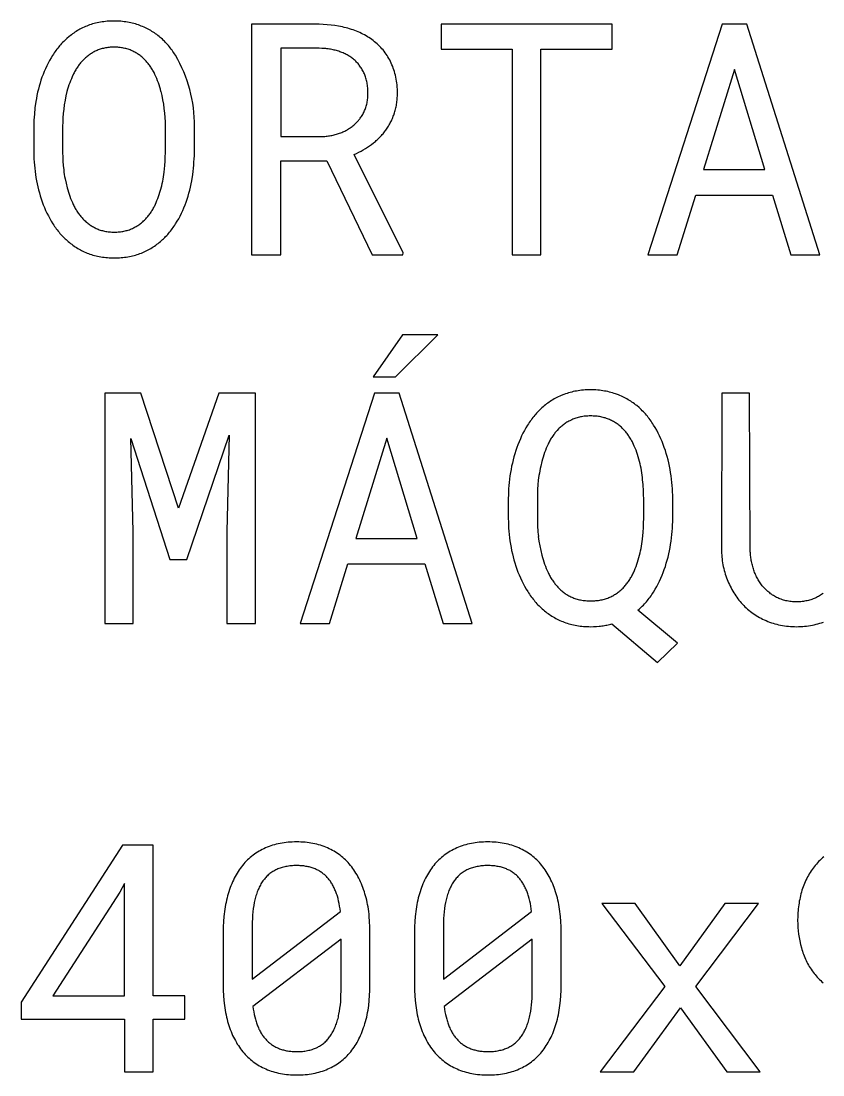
# Model space of a CAD drawing. Extents: x -150 to 1338, y -50 to 2906.
# Drawn here: x 478.9 to 618.1, y 265.1 to 448 of the extents above; entities that cross this region are included whole.
import ezdxf

# ---------------------------------------------------------------- set-up
doc = ezdxf.new("R2010")
doc.units = 0
doc.header["$MEASUREMENT"] = 0
doc.layers.get('0').update_dxf_attribs({"linetype": 'CONTINUOUS'})

msp = doc.modelspace()

# ---------------------------------------------------------------- linework, layer by layer
for p, q in [((530.67, 447.43), (518.94, 447.43)), ((518.94, 447.43), (518.94, 407.43)), ((581.49, 447.43), (551.82, 447.43)), ((551.82, 447.43), (551.82, 443.09)), ((581.49, 443.09), (581.49, 447.43)), ((600.63, 447.43), (587.72, 407.43)), ((604.89, 447.43), (600.63, 447.43)), ((617.58, 407.43), (604.89, 447.43)), ((530.67, 443.26), (523.99, 443.26)), ((523.99, 443.26), (523.99, 427.93)), ((551.82, 443.09), (564.18, 443.09)), ((564.18, 443.09), (564.18, 407.43)), ((569.13, 407.43), (569.13, 443.09)), ((569.13, 443.09), (581.49, 443.09)), ((602.75, 439.58), (597.39, 422.21)), ((608.02, 422.21), (602.75, 439.58)), ((481.12, 429.69), (481.12, 425.13)), ((486.12, 429.74), (486.12, 425.13)), ((503.97, 425.13), (503.97, 429.74)), ((509, 425.13), (509, 429.69)), ((523.99, 427.93), (530.81, 427.93)), ((545.23, 407.76), (536.74, 424.85)), ((523.99, 407.43), (523.99, 423.75)), ((523.99, 423.75), (531.99, 423.75)), ((531.99, 423.75), (539.85, 407.43)), ((597.39, 422.21), (608.02, 422.21)), ((592.8, 407.43), (596.02, 417.79)), ((596.02, 417.79), (609.37, 417.79)), ((609.37, 417.79), (612.53, 407.43)), ((518.94, 407.43), (523.99, 407.43)), ((539.85, 407.43), (545.2, 407.43)), ((545.2, 407.43), (545.23, 407.76)), ((564.18, 407.43), (569.13, 407.43)), ((587.72, 407.43), (592.8, 407.43)), ((612.53, 407.43), (617.58, 407.43)), ((545.11, 393.54), (540.05, 386.24)), ((543.9, 386.24), (551.26, 393.54)), ((551.26, 393.54), (545.11, 393.54)), ((540.05, 386.24), (543.9, 386.24)), ((499.73, 383.43), (493.44, 383.43)), ((493.44, 383.43), (493.44, 343.43)), ((506.24, 363.43), (499.73, 383.43)), ((513.27, 383.43), (506.24, 363.43)), ((519.59, 383.43), (513.27, 383.43)), ((519.59, 343.43), (519.59, 383.43)), ((540.27, 383.43), (527.36, 343.43)), ((544.53, 383.43), (540.27, 383.43)), ((557.23, 343.43), (544.53, 383.43)), ((600.54, 383.43), (600.48, 356.35)), ((605.37, 383.43), (600.54, 383.43)), ((605.48, 356.35), (605.37, 383.43)), ((498.38, 359.4), (497.97, 375.52)), ((497.97, 375.52), (504.76, 354.56)), ((507.67, 354.56), (515.06, 376.1)), ((515.06, 376.1), (514.65, 359.4)), ((542.39, 375.58), (537.03, 358.21)), ((547.66, 358.21), (542.39, 375.58)), ((563.48, 365.16), (563.48, 361.65)), ((568.54, 365.22), (568.54, 361.65)), ((587, 361.65), (587, 365.22)), ((592.05, 361.65), (592.05, 365.16)), ((498.38, 343.43), (498.38, 359.4)), ((514.65, 359.4), (514.65, 343.43)), ((537.03, 358.21), (547.66, 358.21)), ((504.76, 354.56), (507.67, 354.56)), ((532.45, 343.43), (535.66, 353.79)), ((535.66, 353.79), (549.01, 353.79)), ((549.01, 353.79), (552.17, 343.43)), ((592.88, 340), (585.98, 345.74)), ((493.44, 343.43), (498.38, 343.43)), ((514.65, 343.43), (519.59, 343.43)), ((527.36, 343.43), (532.45, 343.43)), ((552.17, 343.43), (557.23, 343.43)), ((581.48, 343.38), (589.39, 336.68)), ((589.39, 336.68), (592.88, 340)), ((496.53, 304.96), (478.91, 277.71)), ((501.85, 304.96), (496.53, 304.96)), ((501.85, 278.84), (501.85, 304.96)), ((496.85, 298.32), (496.04, 296.8)), ((496.85, 278.84), (496.85, 298.32)), ((496.04, 296.8), (484.45, 278.84)), ((585.53, 294.86), (579.75, 294.86)), ((579.75, 294.86), (590.64, 280.41)), ((593.26, 284.03), (585.53, 294.86)), ((601.07, 294.86), (593.26, 284.03)), ((596.04, 280.41), (606.93, 294.86)), ((606.93, 294.86), (601.07, 294.86)), ((519.03, 281.68), (534.34, 293.43)), ((552.23, 281.68), (567.54, 293.43)), ((519.03, 291), (519.03, 281.68)), ((552.23, 291), (552.23, 281.68)), ((514, 289.89), (514, 280.68)), ((539.48, 280.68), (539.48, 289.89)), ((547.2, 289.89), (547.2, 280.68)), ((572.67, 280.68), (572.67, 289.89)), ((534.45, 288.65), (519.16, 276.95)), ((534.45, 279.62), (534.45, 288.65)), ((567.65, 288.65), (552.36, 276.95)), ((567.65, 279.62), (567.65, 288.65)), ((590.64, 280.41), (579.46, 265.63)), ((607.22, 265.63), (596.04, 280.41)), ((484.45, 278.84), (496.85, 278.84)), ((507.33, 278.84), (501.85, 278.84)), ((507.33, 274.76), (507.33, 278.84)), ((478.91, 277.71), (478.91, 274.76)), ((585.29, 265.63), (593.37, 276.76)), ((593.37, 276.76), (601.44, 265.63)), ((478.91, 274.76), (496.85, 274.76)), ((496.85, 274.76), (496.85, 265.63)), ((501.85, 265.63), (501.85, 274.76)), ((501.85, 274.76), (507.33, 274.76)), ((496.85, 265.63), (501.85, 265.63)), ((579.46, 265.63), (585.29, 265.63)), ((601.44, 265.63), (607.22, 265.63))]:
    msp.add_line(p, q)
for points in [[(505.7, 442.05), (505.56, 442.27), (505.42, 442.49), (505.28, 442.7), (505.13, 442.91), (504.97, 443.12), (504.82, 443.32), (504.66, 443.52), (504.49, 443.72), (504.33, 443.91), (504.16, 444.1), (503.98, 444.28), (503.81, 444.47), (503.63, 444.64), (503.44, 444.82), (503.26, 444.99), (503.07, 445.15), (502.87, 445.32), (502.67, 445.47), (502.47, 445.63), (502.27, 445.78), (502.06, 445.92), (501.85, 446.06), (501.63, 446.2), (501.41, 446.33), (501.19, 446.45), (500.96, 446.58), (500.73, 446.69), (500.5, 446.81), (500.26, 446.92), (500.02, 447.02), (499.77, 447.12), (499.27, 447.31), (499.01, 447.39), (498.75, 447.48), (498.49, 447.55), (498.22, 447.62), (497.95, 447.68), (497.68, 447.74), (497.4, 447.79), (497.12, 447.84), (496.83, 447.88), (496.54, 447.91), (496.25, 447.94), (495.95, 447.96), (495.65, 447.97), (495.35, 447.98), (495.04, 447.98), (494.74, 447.98), (494.43, 447.97), (494.13, 447.96), (493.84, 447.94), (493.54, 447.91), (493.26, 447.88), (492.97, 447.84), (492.69, 447.79), (492.41, 447.74), (492.14, 447.68), (491.86, 447.62), (491.6, 447.55), (491.33, 447.48), (491.07, 447.39), (490.82, 447.31), (490.57, 447.21), (490.32, 447.12), (490.08, 447.02), (489.84, 446.91), (489.6, 446.81), (489.37, 446.69), (489.14, 446.57), (488.92, 446.45), (488.7, 446.32), (488.48, 446.19), (488.27, 446.05), (488.05, 445.91), (487.85, 445.76), (487.64, 445.61), (487.44, 445.45), (487.24, 445.29), (486.86, 444.96), (486.67, 444.79), (486.49, 444.62), (486.31, 444.44), (486.13, 444.26), (485.95, 444.07), (485.78, 443.88), (485.61, 443.69), (485.45, 443.5), (485.29, 443.3), (485.13, 443.09), (484.97, 442.89), (484.82, 442.68), (484.67, 442.46), (484.53, 442.24), (484.38, 442.02), (484.12, 441.58), (483.86, 441.13), (483.61, 440.66), (483.38, 440.2), (483.15, 439.72), (482.94, 439.23), (482.73, 438.73), (482.54, 438.23), (482.37, 437.72), (482.21, 437.2), (482.06, 436.68), (481.92, 436.16), (481.79, 435.63), (481.67, 435.09), (481.57, 434.55), (481.47, 434), (481.33, 432.92), (481.22, 431.84), (481.15, 430.76), (481.13, 430.22), (481.12, 429.69)], [(536.74, 424.85), (537.15, 425.03), (537.55, 425.23), (537.94, 425.43), (538.32, 425.64), (538.69, 425.86), (539.06, 426.09), (539.42, 426.33), (539.76, 426.58), (540.1, 426.84), (540.27, 426.97), (540.43, 427.11), (540.58, 427.25), (540.74, 427.39), (540.89, 427.53), (541.04, 427.67), (541.19, 427.82), (541.33, 427.97), (541.47, 428.12), (541.61, 428.28), (541.74, 428.43), (541.87, 428.59), (542, 428.75), (542.13, 428.92), (542.25, 429.08), (542.37, 429.25), (542.48, 429.42), (542.59, 429.6), (542.7, 429.77), (542.81, 429.95), (542.91, 430.13), (543.01, 430.31), (543.1, 430.5), (543.19, 430.68), (543.28, 430.87), (543.36, 431.07), (543.44, 431.26), (543.52, 431.46), (543.59, 431.66), (543.73, 432.06), (543.8, 432.27), (543.86, 432.48), (543.92, 432.69), (543.97, 432.9), (544.02, 433.12), (544.06, 433.34), (544.1, 433.56), (544.13, 433.78), (544.16, 434.01), (544.19, 434.24), (544.21, 434.47), (544.22, 434.71), (544.23, 434.95), (544.24, 435.19), (544.24, 435.43), (544.24, 435.8), (544.23, 436.17), (544.2, 436.53), (544.17, 436.89), (544.14, 437.24), (544.09, 437.58), (544.04, 437.92), (543.97, 438.25), (543.9, 438.58), (543.82, 438.89), (543.74, 439.21), (543.64, 439.51), (543.53, 439.81), (543.42, 440.11), (543.3, 440.39), (543.17, 440.68), (543.04, 440.95), (542.9, 441.23), (542.75, 441.49), (542.6, 441.75), (542.44, 442.01), (542.27, 442.26), (542.1, 442.5), (541.92, 442.74), (541.74, 442.97), (541.54, 443.19), (541.35, 443.41), (541.14, 443.62), (540.93, 443.83), (540.71, 444.03), (540.49, 444.22), (540.26, 444.41), (540.03, 444.59), (539.79, 444.77), (539.55, 444.94), (539.3, 445.11), (539.05, 445.27), (538.79, 445.42), (538.53, 445.57), (538.26, 445.71), (537.99, 445.85), (537.71, 445.98), (537.43, 446.1), (537.14, 446.22), (536.85, 446.33), (536.55, 446.44), (536.25, 446.54), (535.95, 446.64), (535.63, 446.73), (535.32, 446.81), (535.01, 446.89), (534.69, 446.97), (534.37, 447.03), (534.04, 447.1), (533.39, 447.21), (532.73, 447.3), (532.05, 447.36), (531.37, 447.41), (530.67, 447.43)], [(503.2, 435.79), (503.1, 436.17), (502.99, 436.54), (502.88, 436.92), (502.75, 437.28), (502.62, 437.64), (502.47, 438), (502.32, 438.35), (502.16, 438.7), (501.99, 439.04), (501.9, 439.21), (501.81, 439.38), (501.72, 439.54), (501.62, 439.7), (501.52, 439.86), (501.42, 440.01), (501.31, 440.16), (501.21, 440.31), (501.1, 440.46), (500.98, 440.6), (500.87, 440.74), (500.75, 440.88), (500.63, 441.01), (500.39, 441.27), (500.26, 441.4), (500.13, 441.53), (499.99, 441.65), (499.86, 441.77), (499.72, 441.88), (499.58, 441.99), (499.43, 442.1), (499.29, 442.2), (499.14, 442.3), (498.98, 442.4), (498.83, 442.49), (498.67, 442.58), (498.51, 442.66), (498.34, 442.74), (498.18, 442.82), (498.01, 442.9), (497.83, 442.97), (497.66, 443.03), (497.48, 443.1), (497.29, 443.15), (497.1, 443.2), (496.91, 443.25), (496.72, 443.29), (496.52, 443.33), (496.32, 443.36), (496.12, 443.39), (495.91, 443.41), (495.7, 443.43), (495.48, 443.44), (495.27, 443.45), (495.04, 443.45), (494.83, 443.45), (494.61, 443.44), (494.4, 443.43), (494.19, 443.41), (493.99, 443.39), (493.78, 443.36), (493.58, 443.33), (493.39, 443.29), (493.2, 443.25), (493.01, 443.2), (492.82, 443.15), (492.64, 443.1), (492.46, 443.03), (492.28, 442.97), (492.11, 442.9), (491.94, 442.82), (491.77, 442.74), (491.61, 442.65), (491.45, 442.57), (491.29, 442.48), (491.13, 442.38), (490.98, 442.28), (490.83, 442.18), (490.68, 442.08), (490.54, 441.97), (490.4, 441.86), (490.26, 441.74), (490.12, 441.62), (489.99, 441.5), (489.86, 441.38), (489.73, 441.25), (489.48, 440.98), (489.36, 440.85), (489.25, 440.71), (489.13, 440.57), (489.02, 440.43), (488.91, 440.28), (488.8, 440.13), (488.7, 439.98), (488.6, 439.83), (488.5, 439.67), (488.4, 439.51), (488.31, 439.35), (488.21, 439.18), (488.13, 439.02), (488.04, 438.84), (487.8, 438.32), (487.64, 437.97), (487.5, 437.62), (487.36, 437.26), (487.23, 436.89), (487.11, 436.52), (486.99, 436.14), (486.88, 435.76), (486.7, 435), (486.55, 434.23), (486.42, 433.46), (486.31, 432.68), (486.23, 431.92), (486.18, 431.18), (486.14, 430.45), (486.12, 429.74)], [(530.81, 427.93), (531.02, 427.93), (531.23, 427.94), (531.44, 427.96), (531.65, 427.97), (531.85, 427.99), (532.06, 428.01), (532.26, 428.04), (532.46, 428.07), (532.66, 428.11), (532.86, 428.15), (533.06, 428.19), (533.25, 428.23), (533.45, 428.28), (533.64, 428.33), (533.83, 428.39), (534.02, 428.45), (534.21, 428.52), (534.39, 428.59), (534.58, 428.66), (534.75, 428.74), (534.93, 428.82), (535.1, 428.9), (535.27, 428.99), (535.44, 429.08), (535.6, 429.18), (535.76, 429.27), (535.92, 429.38), (536.07, 429.48), (536.22, 429.59), (536.37, 429.7), (536.52, 429.82), (536.66, 429.93), (536.8, 430.06), (536.94, 430.18), (537.07, 430.31), (537.21, 430.44), (537.33, 430.58), (537.46, 430.71), (537.57, 430.85), (537.69, 431), (537.8, 431.15), (537.91, 431.3), (538.01, 431.45), (538.11, 431.61), (538.21, 431.77), (538.3, 431.93), (538.39, 432.1), (538.47, 432.27), (538.55, 432.45), (538.63, 432.63), (538.7, 432.81), (538.76, 433), (538.82, 433.19), (538.87, 433.38), (538.92, 433.57), (538.97, 433.77), (539.01, 433.98), (539.04, 434.18), (539.07, 434.39), (539.09, 434.6), (539.11, 434.82), (539.12, 435.04), (539.13, 435.26), (539.13, 435.48), (539.13, 435.72), (539.12, 435.96), (539.11, 436.19), (539.09, 436.41), (539.07, 436.64), (539.04, 436.86), (539.01, 437.07), (538.97, 437.28), (538.93, 437.49), (538.89, 437.69), (538.83, 437.89), (538.78, 438.09), (538.71, 438.28), (538.65, 438.47), (538.58, 438.65), (538.5, 438.84), (538.42, 439.02), (538.33, 439.19), (538.25, 439.36), (538.15, 439.53), (538.06, 439.7), (537.96, 439.86), (537.85, 440.01), (537.74, 440.17), (537.63, 440.32), (537.52, 440.46), (537.4, 440.6), (537.27, 440.74), (537.15, 440.87), (537.02, 441), (536.88, 441.13), (536.74, 441.25), (536.6, 441.37), (536.45, 441.49), (536.3, 441.61), (536.15, 441.72), (535.99, 441.82), (535.84, 441.92), (535.67, 442.02), (535.51, 442.12), (535.34, 442.21), (535.16, 442.3), (534.99, 442.38), (534.8, 442.46), (534.62, 442.53), (534.43, 442.6), (534.24, 442.67), (534.05, 442.74), (533.86, 442.8), (533.66, 442.85), (533.46, 442.91), (533.26, 442.95), (533.06, 443), (532.85, 443.04), (532.65, 443.08), (532.44, 443.11), (532.22, 443.14), (532.01, 443.17), (531.79, 443.2), (531.57, 443.22), (531.13, 443.24), (530.67, 443.26)], [(481.12, 425.13), (481.13, 424.59), (481.15, 424.05), (481.18, 423.52), (481.23, 422.98), (481.28, 422.44), (481.34, 421.9), (481.42, 421.36), (481.5, 420.81), (481.59, 420.27), (481.7, 419.74), (481.82, 419.2), (481.95, 418.68), (482.09, 418.15), (482.24, 417.63), (482.4, 417.12), (482.57, 416.61), (482.76, 416.11), (482.97, 415.61), (483.18, 415.12), (483.41, 414.64), (483.65, 414.17), (483.9, 413.7), (484.16, 413.24), (484.44, 412.79), (484.58, 412.57), (484.73, 412.36), (484.88, 412.15), (485.03, 411.94), (485.18, 411.74), (485.34, 411.53), (485.5, 411.34), (485.67, 411.14), (485.84, 410.95), (486.01, 410.77), (486.18, 410.58), (486.36, 410.4), (486.54, 410.22), (486.73, 410.05), (486.91, 409.88), (487.1, 409.71), (487.3, 409.55), (487.5, 409.39), (487.7, 409.24), (487.9, 409.09), (488.11, 408.94), (488.32, 408.8), (488.53, 408.67), (488.75, 408.53), (488.97, 408.4), (489.2, 408.28), (489.43, 408.16), (489.66, 408.05), (489.89, 407.93), (490.13, 407.83), (490.38, 407.72), (490.62, 407.63), (490.87, 407.54), (491.13, 407.45), (491.39, 407.37), (491.65, 407.3), (491.92, 407.24), (492.19, 407.17), (492.47, 407.12), (492.74, 407.07), (493.02, 407.03), (493.31, 406.99), (493.6, 406.96), (493.89, 406.93), (494.19, 406.91), (494.49, 406.9), (494.79, 406.89), (495.1, 406.88), (495.41, 406.89), (495.71, 406.9), (496.01, 406.91), (496.3, 406.93), (496.6, 406.96), (496.88, 406.99), (497.17, 407.03), (497.45, 407.07), (497.72, 407.12), (498, 407.17), (498.26, 407.24), (498.53, 407.3), (498.79, 407.37), (499.05, 407.45), (499.3, 407.54), (499.55, 407.63), (499.8, 407.72), (500.04, 407.83), (500.29, 407.93), (500.52, 408.05), (500.76, 408.16), (500.99, 408.28), (501.21, 408.4), (501.44, 408.53), (501.66, 408.67), (501.87, 408.8), (502.09, 408.94), (502.29, 409.09), (502.5, 409.24), (502.7, 409.39), (502.9, 409.55), (503.09, 409.71), (503.28, 409.88), (503.47, 410.05), (503.65, 410.22), (503.84, 410.4), (504.01, 410.58), (504.19, 410.77), (504.36, 410.95), (504.52, 411.14), (504.69, 411.34), (504.84, 411.53), (505, 411.74), (505.15, 411.94), (505.3, 412.15), (505.45, 412.36), (505.59, 412.57), (505.73, 412.79), (506.01, 413.24), (506.27, 413.69), (506.52, 414.15), (506.75, 414.62), (506.98, 415.1), (507.19, 415.58), (507.39, 416.08), (507.57, 416.58), (507.74, 417.09), (507.9, 417.61), (508.05, 418.13), (508.19, 418.65), (508.31, 419.18), (508.43, 419.71), (508.53, 420.25), (508.7, 421.33), (508.77, 421.88), (508.84, 422.43), (508.89, 422.97), (508.93, 423.51), (508.97, 424.05), (508.99, 424.59), (509, 425.13)], [(486.12, 425.13), (486.14, 424.42), (486.18, 423.68), (486.23, 422.93), (486.31, 422.16), (486.36, 421.77), (486.42, 421.38), (486.48, 420.99), (486.55, 420.6), (486.72, 419.83), (486.91, 419.05), (487.02, 418.68), (487.13, 418.31), (487.26, 417.94), (487.39, 417.57), (487.52, 417.21), (487.67, 416.85), (487.82, 416.49), (487.98, 416.14), (488.07, 415.97), (488.15, 415.8), (488.24, 415.63), (488.33, 415.46), (488.43, 415.3), (488.52, 415.14), (488.62, 414.98), (488.73, 414.82), (488.83, 414.67), (488.94, 414.52), (489.05, 414.37), (489.16, 414.23), (489.27, 414.08), (489.39, 413.94), (489.51, 413.81), (489.63, 413.67), (489.76, 413.54), (489.88, 413.42), (490.02, 413.29), (490.15, 413.17), (490.28, 413.06), (490.42, 412.95), (490.57, 412.84), (490.71, 412.73), (490.86, 412.63), (491.01, 412.53), (491.16, 412.43), (491.32, 412.34), (491.47, 412.25), (491.64, 412.16), (491.8, 412.08), (491.97, 411.99), (492.14, 411.92), (492.31, 411.85), (492.49, 411.78), (492.67, 411.72), (492.85, 411.66), (493.04, 411.61), (493.23, 411.56), (493.42, 411.52), (493.62, 411.48), (493.82, 411.45), (494.03, 411.42), (494.23, 411.4), (494.44, 411.38), (494.66, 411.37), (494.88, 411.37), (495.1, 411.36), (495.32, 411.37), (495.54, 411.37), (495.75, 411.38), (495.96, 411.4), (496.17, 411.42), (496.38, 411.45), (496.58, 411.48), (496.77, 411.52), (496.97, 411.56), (497.16, 411.61), (497.35, 411.66), (497.53, 411.72), (497.71, 411.78), (497.89, 411.85), (498.06, 411.92), (498.23, 411.99), (498.4, 412.08), (498.57, 412.16), (498.73, 412.25), (498.89, 412.34), (499.05, 412.43), (499.2, 412.53), (499.35, 412.63), (499.5, 412.73), (499.65, 412.84), (499.79, 412.95), (499.92, 413.06), (500.06, 413.17), (500.19, 413.29), (500.32, 413.42), (500.44, 413.54), (500.57, 413.67), (500.69, 413.81), (500.81, 413.94), (500.92, 414.08), (501.04, 414.22), (501.15, 414.37), (501.26, 414.52), (501.36, 414.67), (501.47, 414.82), (501.57, 414.97), (501.66, 415.13), (501.76, 415.29), (501.85, 415.45), (501.94, 415.61), (502.02, 415.78), (502.11, 415.94), (502.35, 416.47), (502.5, 416.82), (502.64, 417.18), (502.78, 417.54), (502.9, 417.91), (503.02, 418.28), (503.13, 418.65), (503.33, 419.41), (503.42, 419.8), (503.5, 420.19), (503.57, 420.57), (503.64, 420.96), (503.69, 421.35), (503.74, 421.74), (503.85, 422.91), (503.91, 423.66), (503.95, 424.4), (503.97, 425.13)], [(588.7, 377.88), (588.56, 378.11), (588.41, 378.34), (588.26, 378.56), (588.11, 378.77), (587.95, 378.99), (587.79, 379.2), (587.63, 379.4), (587.46, 379.6), (587.29, 379.8), (587.11, 379.99), (586.93, 380.18), (586.75, 380.37), (586.56, 380.55), (586.37, 380.73), (586.18, 380.9), (585.79, 381.24), (585.58, 381.4), (585.38, 381.56), (585.17, 381.71), (584.96, 381.86), (584.74, 382), (584.52, 382.14), (584.29, 382.27), (584.07, 382.4), (583.83, 382.53), (583.6, 382.65), (583.36, 382.77), (583.11, 382.88), (582.86, 382.99), (582.61, 383.09), (582.1, 383.28), (581.84, 383.37), (581.58, 383.46), (581.31, 383.54), (581.04, 383.61), (580.76, 383.67), (580.48, 383.73), (580.19, 383.78), (579.9, 383.83), (579.61, 383.87), (579.32, 383.91), (579.01, 383.93), (578.71, 383.96), (578.4, 383.97), (578.09, 383.98), (577.77, 383.98), (577.45, 383.98), (577.14, 383.97), (576.83, 383.96), (576.52, 383.93), (576.22, 383.91), (575.92, 383.87), (575.63, 383.83), (575.34, 383.78), (575.05, 383.73), (574.77, 383.67), (574.49, 383.61), (574.21, 383.54), (573.94, 383.46), (573.68, 383.37), (573.41, 383.28), (573.15, 383.19), (572.65, 382.99), (572.41, 382.88), (572.16, 382.76), (571.93, 382.65), (571.69, 382.52), (571.46, 382.4), (571.23, 382.27), (571.01, 382.13), (570.78, 381.99), (570.57, 381.84), (570.35, 381.69), (570.14, 381.54), (569.93, 381.38), (569.73, 381.21), (569.53, 381.04), (569.33, 380.87), (569.14, 380.7), (568.96, 380.52), (568.77, 380.34), (568.59, 380.15), (568.41, 379.96), (568.24, 379.77), (568.07, 379.57), (567.9, 379.37), (567.74, 379.17), (567.58, 378.96), (567.43, 378.75), (567.27, 378.53), (567.12, 378.31), (566.98, 378.09), (566.84, 377.86), (566.56, 377.4), (566.3, 376.93), (566.04, 376.46), (565.8, 375.98), (565.58, 375.48), (565.36, 374.98), (565.16, 374.47), (564.97, 373.96), (564.79, 373.43), (564.62, 372.9), (564.46, 372.37), (564.32, 371.83), (564.19, 371.28), (564.07, 370.73), (563.96, 370.18), (563.87, 369.62), (563.78, 369.05), (563.71, 368.49), (563.65, 367.93), (563.59, 367.38), (563.55, 366.82), (563.52, 366.27), (563.5, 365.72), (563.48, 365.16)], [(586.26, 371.57), (586.16, 371.96), (586.05, 372.35), (585.93, 372.74), (585.8, 373.12), (585.66, 373.49), (585.51, 373.86), (585.35, 374.23), (585.1, 374.77), (585.02, 374.94), (584.93, 375.11), (584.83, 375.28), (584.74, 375.45), (584.64, 375.61), (584.54, 375.77), (584.44, 375.93), (584.33, 376.08), (584.22, 376.23), (584.11, 376.38), (584, 376.53), (583.88, 376.67), (583.76, 376.81), (583.64, 376.95), (583.38, 377.22), (583.25, 377.36), (583.12, 377.48), (582.98, 377.61), (582.84, 377.73), (582.69, 377.85), (582.54, 377.96), (582.39, 378.07), (582.24, 378.18), (582.08, 378.28), (581.92, 378.38), (581.75, 378.47), (581.59, 378.57), (581.42, 378.65), (581.24, 378.74), (581.07, 378.82), (580.89, 378.9), (580.71, 378.97), (580.52, 379.03), (580.33, 379.1), (580.14, 379.15), (579.95, 379.2), (579.75, 379.25), (579.54, 379.29), (579.33, 379.33), (579.12, 379.36), (578.91, 379.39), (578.69, 379.41), (578.46, 379.43), (578.24, 379.44), (578, 379.45), (577.77, 379.45), (577.54, 379.45), (577.31, 379.44), (577.09, 379.43), (576.86, 379.41), (576.65, 379.39), (576.43, 379.36), (576.22, 379.32), (576.02, 379.29), (575.82, 379.24), (575.62, 379.19), (575.42, 379.14), (575.23, 379.08), (575.04, 379.02), (574.86, 378.95), (574.68, 378.87), (574.5, 378.79), (574.16, 378.63), (573.99, 378.54), (573.82, 378.45), (573.66, 378.35), (573.5, 378.25), (573.35, 378.15), (573.2, 378.04), (573.05, 377.93), (572.9, 377.82), (572.76, 377.7), (572.61, 377.58), (572.48, 377.46), (572.34, 377.33), (572.21, 377.2), (571.96, 376.93), (571.83, 376.79), (571.71, 376.65), (571.59, 376.5), (571.48, 376.36), (571.37, 376.21), (571.26, 376.05), (571.15, 375.9), (571.04, 375.74), (570.94, 375.58), (570.84, 375.42), (570.74, 375.25), (570.65, 375.08), (570.56, 374.91), (570.47, 374.74), (570.38, 374.56), (570.22, 374.2), (570.06, 373.84), (569.92, 373.47), (569.78, 373.09), (569.65, 372.71), (569.53, 372.32), (569.41, 371.93), (569.31, 371.54), (569.12, 370.75), (569.03, 370.35), (568.95, 369.95), (568.88, 369.55), (568.81, 369.14), (568.7, 368.32), (568.63, 367.52), (568.58, 366.74), (568.55, 365.97), (568.54, 365.22)], [(592.05, 365.16), (592.04, 365.72), (592.02, 366.27), (591.99, 366.82), (591.95, 367.38), (591.89, 367.93), (591.83, 368.49), (591.75, 369.05), (591.67, 369.62), (591.58, 370.18), (591.47, 370.74), (591.35, 371.3), (591.22, 371.85), (591.07, 372.39), (590.92, 372.93), (590.75, 373.46), (590.57, 373.98), (590.39, 374.5), (590.19, 375.01), (589.97, 375.51), (589.75, 376), (589.51, 376.49), (589.25, 376.96), (588.98, 377.43), (588.7, 377.88)], [(563.48, 361.65), (563.5, 361.1), (563.52, 360.55), (563.55, 359.99), (563.59, 359.44), (563.65, 358.88), (563.71, 358.32), (563.78, 357.76), (563.87, 357.2), (563.96, 356.64), (564.07, 356.09), (564.19, 355.55), (564.32, 355.01), (564.46, 354.47), (564.62, 353.94), (564.79, 353.41), (564.97, 352.88), (565.16, 352.37), (565.36, 351.86), (565.58, 351.35), (565.81, 350.86), (566.06, 350.37), (566.31, 349.89), (566.58, 349.42), (566.86, 348.96), (567.01, 348.73), (567.16, 348.51), (567.31, 348.29), (567.47, 348.08), (567.62, 347.87), (567.79, 347.66), (567.95, 347.46), (568.12, 347.26), (568.29, 347.06), (568.47, 346.87), (568.64, 346.68), (568.83, 346.5), (569.01, 346.32), (569.2, 346.14), (569.39, 345.97), (569.58, 345.8), (569.78, 345.63), (569.99, 345.47), (570.2, 345.31), (570.41, 345.16), (570.62, 345.01), (570.84, 344.86), (571.06, 344.72), (571.29, 344.59), (571.51, 344.46), (571.75, 344.33), (571.98, 344.21), (572.22, 344.09), (572.46, 343.97), (572.71, 343.86), (572.96, 343.76), (573.21, 343.65), (573.46, 343.56), (573.73, 343.47), (573.99, 343.39), (574.26, 343.32), (574.53, 343.25), (574.81, 343.19), (575.09, 343.13), (575.37, 343.08), (575.66, 343.03), (575.95, 342.99), (576.25, 342.96), (576.55, 342.93), (576.86, 342.91), (577.17, 342.9), (577.48, 342.89), (577.8, 342.88), (578.29, 342.89), (578.77, 342.92), (579.24, 342.95), (579.47, 342.98), (579.71, 343.01), (579.94, 343.04), (580.16, 343.08), (580.39, 343.12), (580.61, 343.16), (580.83, 343.21), (581.05, 343.26), (581.26, 343.32), (581.48, 343.38)], [(574.5, 347.99), (574.68, 347.92), (574.86, 347.85), (575.05, 347.78), (575.24, 347.72), (575.44, 347.66), (575.63, 347.61), (575.83, 347.56), (576.04, 347.52), (576.25, 347.48), (576.46, 347.45), (576.67, 347.42), (576.89, 347.4), (577.11, 347.38), (577.34, 347.37), (577.56, 347.37), (577.8, 347.36), (578.03, 347.37), (578.26, 347.37), (578.49, 347.38), (578.71, 347.4), (578.93, 347.42), (579.15, 347.45), (579.36, 347.48), (579.57, 347.52), (579.77, 347.56), (579.97, 347.61), (580.17, 347.66), (580.36, 347.72), (580.55, 347.78), (580.74, 347.85), (580.92, 347.92), (581.09, 347.99), (581.27, 348.08), (581.44, 348.17), (581.61, 348.26), (581.78, 348.35), (581.95, 348.45), (582.11, 348.55), (582.26, 348.65), (582.42, 348.76), (582.57, 348.87), (582.72, 348.98), (582.86, 349.1), (583, 349.22), (583.14, 349.34), (583.28, 349.46), (583.41, 349.59), (583.54, 349.73), (583.66, 349.86), (583.79, 350.01), (583.91, 350.15), (584.02, 350.3), (584.14, 350.44), (584.25, 350.6), (584.36, 350.75), (584.47, 350.91), (584.57, 351.07), (584.67, 351.23), (584.77, 351.39), (584.86, 351.56), (584.95, 351.73), (585.04, 351.9), (585.13, 352.08), (585.21, 352.25), (585.37, 352.61), (585.53, 352.98), (585.67, 353.35), (585.8, 353.72), (585.93, 354.1), (586.05, 354.49), (586.16, 354.88), (586.36, 355.67), (586.45, 356.07), (586.53, 356.47), (586.6, 356.87), (586.67, 357.28), (586.72, 357.68), (586.77, 358.08), (586.88, 359.3), (586.94, 360.1), (586.98, 360.88), (587, 361.65)], [(585.98, 345.74), (586.18, 345.91), (586.37, 346.09), (586.56, 346.26), (586.75, 346.44), (586.93, 346.63), (587.11, 346.82), (587.29, 347.01), (587.46, 347.2), (587.63, 347.4), (587.79, 347.61), (587.95, 347.81), (588.11, 348.02), (588.26, 348.24), (588.41, 348.46), (588.56, 348.68), (588.7, 348.9), (588.98, 349.37), (589.25, 349.84), (589.51, 350.32), (589.75, 350.8), (589.97, 351.3), (590.19, 351.8), (590.39, 352.31), (590.57, 352.83), (590.75, 353.35), (590.92, 353.88), (591.07, 354.42), (591.22, 354.96), (591.35, 355.5), (591.47, 356.05), (591.58, 356.61), (591.67, 357.17), (591.75, 357.73), (591.83, 358.29), (591.89, 358.86), (591.95, 359.42), (591.99, 359.98), (592.02, 360.53), (592.04, 361.09), (592.05, 361.65)], [(568.7, 358.52), (568.81, 357.71), (568.95, 356.9), (569.12, 356.1), (569.31, 355.3), (569.41, 354.91), (569.53, 354.52), (569.65, 354.13), (569.78, 353.75), (569.92, 353.37), (570.06, 353), (570.22, 352.64), (570.38, 352.28), (570.47, 352.1), (570.56, 351.93), (570.65, 351.76), (570.74, 351.59), (570.84, 351.42), (570.94, 351.26), (571.04, 351.09), (571.15, 350.93), (571.26, 350.78), (571.37, 350.62), (571.48, 350.47), (571.59, 350.32), (571.71, 350.18), (571.83, 350.03), (571.96, 349.89), (572.08, 349.75), (572.21, 349.62), (572.34, 349.48), (572.48, 349.36), (572.61, 349.23), (572.76, 349.11), (572.9, 348.99), (573.05, 348.88), (573.2, 348.76), (573.35, 348.66), (573.5, 348.55), (573.66, 348.45), (573.82, 348.35), (573.99, 348.26), (574.16, 348.17), (574.33, 348.08), (574.5, 347.99)], [(600.48, 356.35), (600.49, 356), (600.5, 355.65), (600.53, 355.31), (600.56, 354.97), (600.59, 354.63), (600.64, 354.29), (600.69, 353.96), (600.74, 353.63), (600.81, 353.3), (600.88, 352.97), (600.96, 352.65), (601.05, 352.33), (601.14, 352.01), (601.25, 351.69), (601.36, 351.38), (601.47, 351.07), (601.6, 350.77), (601.72, 350.47), (601.86, 350.18), (602, 349.89), (602.15, 349.6), (602.3, 349.32), (602.46, 349.05), (602.62, 348.78), (602.79, 348.51), (602.96, 348.25), (603.15, 348), (603.33, 347.74), (603.52, 347.5), (603.72, 347.26), (603.93, 347.02), (604.14, 346.79), (604.35, 346.56), (604.57, 346.34), (604.8, 346.13), (605.03, 345.93), (605.27, 345.73), (605.51, 345.53), (605.76, 345.35), (606.01, 345.16), (606.27, 344.99), (606.53, 344.82), (606.8, 344.66), (607.08, 344.5), (607.36, 344.35), (607.64, 344.2), (607.93, 344.06), (608.23, 343.93), (608.53, 343.8), (608.84, 343.68), (609.15, 343.57), (609.46, 343.47), (609.78, 343.38), (610.1, 343.29), (610.42, 343.21), (610.75, 343.15), (611.08, 343.08), (611.42, 343.03), (611.76, 342.99), (612.11, 342.95), (612.46, 342.92), (612.81, 342.9), (613.17, 342.89), (613.53, 342.88), (613.89, 342.89), (614.24, 342.9), (614.59, 342.92), (614.93, 342.95), (615.27, 342.99), (615.61, 343.03), (615.94, 343.08), (616.27, 343.15), (616.6, 343.21), (616.92, 343.29), (617.24, 343.38), (617.56, 343.47), (617.87, 343.57), (618.18, 343.68)], [(618.17, 348.71), (618.01, 348.59), (617.85, 348.47), (617.68, 348.36), (617.51, 348.25), (617.33, 348.14), (617.15, 348.04), (616.97, 347.94), (616.78, 347.85), (616.59, 347.77), (616.39, 347.69), (616.2, 347.62), (615.99, 347.55), (615.79, 347.49), (615.58, 347.43), (615.37, 347.38), (615.15, 347.34), (614.93, 347.3), (614.71, 347.27), (614.48, 347.24), (614.25, 347.22), (614.01, 347.21), (613.77, 347.2), (613.53, 347.2), (613.29, 347.2), (613.05, 347.21), (612.82, 347.22), (612.59, 347.25), (612.36, 347.27), (612.13, 347.31), (611.91, 347.35), (611.69, 347.39), (611.48, 347.44), (611.27, 347.5), (611.06, 347.56), (610.85, 347.63), (610.65, 347.71), (610.46, 347.79), (610.26, 347.87), (610.07, 347.97), (609.89, 348.07), (609.71, 348.17), (609.53, 348.27), (609.36, 348.38), (609.19, 348.5), (609.02, 348.61), (608.86, 348.73), (608.7, 348.86), (608.55, 348.99), (608.4, 349.12), (608.25, 349.26), (608.11, 349.4), (607.97, 349.54), (607.83, 349.69), (607.7, 349.84), (607.57, 350), (607.45, 350.16), (607.33, 350.32), (607.22, 350.49), (607.1, 350.66), (607, 350.83), (606.89, 351), (606.79, 351.18), (606.69, 351.36), (606.6, 351.54), (606.51, 351.73), (606.42, 351.92), (606.34, 352.11), (606.25, 352.31), (606.18, 352.51), (606.1, 352.71), (606.03, 352.91), (605.97, 353.12), (605.91, 353.33), (605.85, 353.54), (605.8, 353.74), (605.76, 353.96), (605.71, 354.17), (605.67, 354.38), (605.63, 354.59), (605.6, 354.81), (605.57, 355.03), (605.55, 355.24), (605.53, 355.46), (605.51, 355.68), (605.5, 355.9), (605.49, 356.12), (605.48, 356.35)], [(539.48, 289.89), (539.46, 290.81), (539.42, 291.71), (539.35, 292.58), (539.31, 293.01), (539.26, 293.43), (539.2, 293.84), (539.14, 294.24), (539.07, 294.64), (538.99, 295.03), (538.91, 295.42), (538.81, 295.8), (538.72, 296.17), (538.61, 296.53), (538.5, 296.89), (538.38, 297.25), (538.26, 297.6), (538.13, 297.93), (537.99, 298.27), (537.85, 298.59), (537.71, 298.91), (537.55, 299.22), (537.39, 299.52), (537.23, 299.82), (537.05, 300.11), (536.87, 300.39), (536.69, 300.67), (536.5, 300.94), (536.3, 301.2), (536.1, 301.45), (535.89, 301.7), (535.68, 301.93), (535.47, 302.17), (535.24, 302.39), (535.01, 302.6), (534.78, 302.81), (534.54, 303.01), (534.29, 303.21), (534.04, 303.39), (533.78, 303.57), (533.51, 303.74), (533.24, 303.9), (532.97, 304.06), (532.68, 304.2), (532.4, 304.34), (532.1, 304.48), (531.81, 304.6), (531.5, 304.72), (531.2, 304.83), (530.88, 304.94), (530.57, 305.03), (530.24, 305.12), (529.92, 305.2), (529.58, 305.27), (529.24, 305.33), (528.9, 305.38), (528.55, 305.43), (528.2, 305.46), (527.84, 305.49), (527.47, 305.51), (527.1, 305.52), (526.73, 305.53), (526.35, 305.52), (525.99, 305.51), (525.62, 305.49), (525.27, 305.46), (524.91, 305.43), (524.56, 305.38), (524.22, 305.33), (523.88, 305.27), (523.55, 305.2), (523.22, 305.12), (522.9, 305.03), (522.58, 304.94), (522.26, 304.83), (521.95, 304.72), (521.65, 304.6), (521.35, 304.48), (521.06, 304.34), (520.77, 304.2), (520.49, 304.06), (520.22, 303.9), (519.95, 303.74), (519.69, 303.57), (519.43, 303.39), (519.18, 303.21), (518.93, 303.01), (518.69, 302.81), (518.45, 302.6), (518.22, 302.39), (518, 302.17), (517.78, 301.93), (517.56, 301.7), (517.35, 301.45), (517.15, 301.2), (516.96, 300.94), (516.77, 300.67), (516.59, 300.39), (516.41, 300.11), (516.24, 299.82), (516.08, 299.52), (515.92, 299.22), (515.77, 298.91), (515.62, 298.59), (515.48, 298.27), (515.35, 297.93), (515.22, 297.6), (515.1, 297.25), (514.98, 296.89), (514.87, 296.53), (514.76, 296.17), (514.66, 295.8), (514.57, 295.42), (514.49, 295.03), (514.41, 294.64), (514.34, 294.24), (514.28, 293.84), (514.22, 293.43), (514.17, 293.01), (514.12, 292.58), (514.06, 291.71), (514.02, 290.81), (514, 289.89)], [(572.67, 289.89), (572.66, 290.81), (572.62, 291.71), (572.55, 292.58), (572.51, 293.01), (572.46, 293.43), (572.4, 293.84), (572.34, 294.24), (572.27, 294.64), (572.19, 295.03), (572.1, 295.42), (572.01, 295.8), (571.92, 296.17), (571.81, 296.53), (571.7, 296.89), (571.58, 297.25), (571.46, 297.6), (571.33, 297.93), (571.19, 298.27), (571.05, 298.59), (570.9, 298.91), (570.75, 299.22), (570.59, 299.52), (570.42, 299.82), (570.25, 300.11), (570.07, 300.39), (569.89, 300.67), (569.7, 300.94), (569.5, 301.2), (569.3, 301.45), (569.09, 301.7), (568.88, 301.93), (568.66, 302.17), (568.44, 302.39), (568.21, 302.6), (567.98, 302.81), (567.74, 303.01), (567.49, 303.21), (567.24, 303.39), (566.98, 303.57), (566.71, 303.74), (566.44, 303.9), (566.17, 304.06), (565.88, 304.2), (565.59, 304.34), (565.3, 304.48), (565, 304.6), (564.7, 304.72), (564.4, 304.83), (564.08, 304.94), (563.77, 305.03), (563.44, 305.12), (563.11, 305.2), (562.78, 305.27), (562.44, 305.33), (562.1, 305.38), (561.75, 305.43), (561.4, 305.46), (561.04, 305.49), (560.67, 305.51), (560.3, 305.52), (559.92, 305.53), (559.55, 305.52), (559.18, 305.51), (558.82, 305.49), (558.46, 305.46), (558.11, 305.43), (557.76, 305.38), (557.42, 305.33), (557.08, 305.27), (556.75, 305.2), (556.42, 305.12), (556.1, 305.03), (555.78, 304.94), (555.46, 304.83), (555.15, 304.72), (554.85, 304.6), (554.55, 304.48), (554.26, 304.34), (553.97, 304.2), (553.69, 304.06), (553.42, 303.9), (553.15, 303.74), (552.89, 303.57), (552.63, 303.39), (552.37, 303.21), (552.13, 303.01), (551.89, 302.81), (551.65, 302.6), (551.42, 302.39), (551.19, 302.17), (550.97, 301.93), (550.76, 301.7), (550.55, 301.45), (550.35, 301.2), (550.16, 300.94), (549.97, 300.67), (549.79, 300.39), (549.61, 300.11), (549.44, 299.82), (549.28, 299.52), (549.12, 299.22), (548.97, 298.91), (548.82, 298.59), (548.68, 298.27), (548.55, 297.93), (548.42, 297.6), (548.29, 297.25), (548.18, 296.89), (548.07, 296.53), (547.96, 296.17), (547.86, 295.8), (547.77, 295.42), (547.69, 295.03), (547.61, 294.64), (547.54, 294.24), (547.48, 293.84), (547.42, 293.43), (547.37, 293.01), (547.32, 292.58), (547.26, 291.71), (547.22, 290.81), (547.2, 289.89)], [(618.25, 302.93), (618.02, 302.74), (617.79, 302.54), (617.58, 302.33), (617.36, 302.12), (617.16, 301.9), (616.96, 301.68), (616.76, 301.45), (616.57, 301.22), (616.39, 300.98), (616.22, 300.74), (616.05, 300.49), (615.89, 300.24), (615.73, 299.98), (615.58, 299.72), (615.43, 299.45), (615.29, 299.18), (615.15, 298.9), (615.02, 298.62), (614.9, 298.33), (614.78, 298.04), (614.67, 297.74), (614.56, 297.44), (614.46, 297.13), (614.37, 296.82), (614.29, 296.51), (614.21, 296.19), (614.13, 295.88), (614.07, 295.56), (614, 295.24), (613.95, 294.91), (613.9, 294.59), (613.85, 294.26), (613.81, 293.93), (613.78, 293.59), (613.75, 293.26), (613.73, 292.92), (613.72, 292.58), (613.71, 291.89), (613.72, 291.29), (613.75, 290.7), (613.8, 290.11), (613.87, 289.52), (613.96, 288.93), (614.07, 288.34), (614.2, 287.75), (614.36, 287.16), (614.44, 286.87), (614.53, 286.58), (614.62, 286.3), (614.73, 286.02), (614.83, 285.74), (614.94, 285.47), (615.06, 285.2), (615.19, 284.93), (615.32, 284.67), (615.45, 284.41), (615.59, 284.16), (615.74, 283.91), (615.89, 283.66), (616.05, 283.42), (616.21, 283.18), (616.38, 282.95), (616.56, 282.72), (616.74, 282.49), (616.92, 282.27), (617.12, 282.06), (617.31, 281.85), (617.52, 281.65), (617.73, 281.45), (617.94, 281.26), (618.16, 281.07)], [(534.34, 293.43), (534.28, 293.91), (534.21, 294.38), (534.13, 294.83), (534.04, 295.27), (533.93, 295.69), (533.82, 296.1), (533.76, 296.3), (533.69, 296.49), (533.62, 296.68), (533.55, 296.87), (533.48, 297.06), (533.4, 297.24), (533.33, 297.41), (533.24, 297.58), (533.16, 297.75), (533.07, 297.92), (532.98, 298.08), (532.89, 298.24), (532.79, 298.39), (532.7, 298.54), (532.6, 298.69), (532.49, 298.83), (532.38, 298.97), (532.27, 299.11), (532.16, 299.24), (532.05, 299.37), (531.93, 299.5), (531.81, 299.62), (531.69, 299.74), (531.56, 299.85), (531.43, 299.96), (531.3, 300.07), (531.17, 300.17), (531.03, 300.27), (530.88, 300.36), (530.74, 300.45), (530.59, 300.54), (530.44, 300.62), (530.28, 300.7), (530.12, 300.77), (529.96, 300.84), (529.8, 300.91), (529.63, 300.97), (529.46, 301.03), (529.29, 301.08), (529.11, 301.13), (528.93, 301.18), (528.74, 301.22), (528.56, 301.26), (528.37, 301.29), (528.17, 301.32), (527.97, 301.35), (527.77, 301.37), (527.57, 301.39), (527.36, 301.4), (527.16, 301.41), (526.94, 301.42), (526.73, 301.42), (526.48, 301.42), (526.24, 301.41), (526, 301.4), (525.77, 301.38), (525.54, 301.36), (525.32, 301.33), (525.1, 301.29), (524.88, 301.26), (524.67, 301.21), (524.46, 301.16), (524.26, 301.11), (524.06, 301.05), (523.86, 300.98), (523.67, 300.91), (523.48, 300.84), (523.3, 300.75), (523.12, 300.67), (522.94, 300.58), (522.77, 300.48), (522.6, 300.38), (522.43, 300.27), (522.27, 300.16), (522.12, 300.04), (521.97, 299.92), (521.82, 299.79), (521.67, 299.66), (521.53, 299.52), (521.4, 299.38), (521.26, 299.23), (521.14, 299.07), (521.01, 298.91), (520.89, 298.75), (520.78, 298.58), (520.67, 298.41), (520.56, 298.23), (520.45, 298.05), (520.35, 297.86), (520.26, 297.67), (520.16, 297.47), (520.08, 297.27), (519.99, 297.07), (519.91, 296.85), (519.83, 296.64), (519.76, 296.42), (519.68, 296.19), (519.62, 295.96), (519.55, 295.73), (519.49, 295.49), (519.44, 295.24), (519.38, 294.99), (519.29, 294.48), (519.21, 293.95), (519.14, 293.39), (519.09, 292.82), (519.06, 292.23), (519.03, 291.62), (519.03, 291)], [(567.54, 293.43), (567.48, 293.91), (567.41, 294.38), (567.33, 294.83), (567.24, 295.27), (567.13, 295.69), (567.02, 296.1), (566.96, 296.3), (566.89, 296.49), (566.82, 296.68), (566.75, 296.87), (566.68, 297.06), (566.6, 297.24), (566.52, 297.41), (566.44, 297.58), (566.36, 297.75), (566.27, 297.92), (566.18, 298.08), (566.09, 298.24), (565.99, 298.39), (565.9, 298.54), (565.79, 298.69), (565.69, 298.83), (565.58, 298.97), (565.47, 299.11), (565.36, 299.24), (565.25, 299.37), (565.13, 299.5), (565.01, 299.62), (564.89, 299.74), (564.76, 299.85), (564.63, 299.96), (564.5, 300.07), (564.36, 300.17), (564.23, 300.27), (564.08, 300.36), (563.94, 300.45), (563.79, 300.54), (563.64, 300.62), (563.48, 300.7), (563.32, 300.77), (563.16, 300.84), (563, 300.91), (562.83, 300.97), (562.66, 301.03), (562.48, 301.08), (562.31, 301.13), (562.13, 301.18), (561.94, 301.22), (561.75, 301.26), (561.56, 301.29), (561.37, 301.32), (561.17, 301.35), (560.97, 301.37), (560.77, 301.39), (560.56, 301.4), (560.35, 301.41), (560.14, 301.42), (559.92, 301.42), (559.68, 301.42), (559.44, 301.41), (559.2, 301.4), (558.97, 301.38), (558.74, 301.36), (558.52, 301.33), (558.3, 301.29), (558.08, 301.26), (557.87, 301.21), (557.66, 301.16), (557.46, 301.11), (557.26, 301.05), (557.06, 300.98), (556.87, 300.91), (556.68, 300.84), (556.49, 300.75), (556.31, 300.67), (556.14, 300.58), (555.97, 300.48), (555.8, 300.38), (555.63, 300.27), (555.47, 300.16), (555.32, 300.04), (555.16, 299.92), (555.02, 299.79), (554.87, 299.66), (554.73, 299.52), (554.59, 299.38), (554.46, 299.23), (554.33, 299.07), (554.21, 298.91), (554.09, 298.75), (553.98, 298.58), (553.86, 298.41), (553.76, 298.23), (553.65, 298.05), (553.55, 297.86), (553.46, 297.67), (553.36, 297.47), (553.27, 297.27), (553.19, 297.07), (553.11, 296.85), (553.03, 296.64), (552.95, 296.42), (552.88, 296.19), (552.82, 295.96), (552.75, 295.73), (552.69, 295.49), (552.64, 295.24), (552.58, 294.99), (552.49, 294.48), (552.41, 293.95), (552.34, 293.39), (552.29, 292.82), (552.26, 292.23), (552.23, 291.62), (552.23, 291)], [(514, 280.68), (514.02, 279.75), (514.06, 278.85), (514.12, 277.98), (514.22, 277.13), (514.28, 276.72), (514.34, 276.31), (514.41, 275.91), (514.49, 275.52), (514.57, 275.13), (514.66, 274.75), (514.76, 274.37), (514.87, 274), (514.98, 273.65), (515.1, 273.3), (515.23, 272.95), (515.36, 272.62), (515.5, 272.29), (515.64, 271.96), (515.79, 271.65), (515.95, 271.34), (516.11, 271.04), (516.28, 270.74), (516.45, 270.45), (516.63, 270.17), (516.82, 269.9), (517.01, 269.63), (517.2, 269.37), (517.41, 269.12), (517.62, 268.87), (517.83, 268.64), (518.05, 268.41), (518.27, 268.19), (518.51, 267.98), (518.74, 267.77), (518.98, 267.57), (519.23, 267.38), (519.48, 267.2), (519.74, 267.02), (520, 266.85), (520.27, 266.69), (520.55, 266.54), (520.83, 266.39), (521.11, 266.25), (521.4, 266.12), (521.7, 265.99), (522.01, 265.88), (522.32, 265.77), (522.63, 265.67), (522.95, 265.58), (523.27, 265.49), (523.6, 265.42), (523.94, 265.35), (524.28, 265.29), (524.62, 265.23), (524.97, 265.19), (525.32, 265.15), (525.68, 265.13), (526.04, 265.11), (526.41, 265.09), (526.78, 265.09), (527.16, 265.09), (527.53, 265.11), (527.89, 265.13), (528.25, 265.15), (528.61, 265.19), (528.95, 265.23), (529.3, 265.29), (529.64, 265.35), (529.97, 265.42), (530.3, 265.49), (530.62, 265.58), (530.94, 265.67), (531.25, 265.77), (531.56, 265.88), (531.86, 265.99), (532.16, 266.12), (532.45, 266.25), (532.73, 266.39), (533.01, 266.54), (533.29, 266.69), (533.55, 266.85), (533.82, 267.02), (534.07, 267.2), (534.32, 267.38), (534.57, 267.57), (534.81, 267.77), (535.04, 267.98), (535.27, 268.19), (535.49, 268.41), (535.71, 268.64), (535.92, 268.87), (536.13, 269.12), (536.33, 269.37), (536.52, 269.63), (536.71, 269.9), (536.89, 270.17), (537.07, 270.45), (537.24, 270.74), (537.4, 271.04), (537.56, 271.34), (537.71, 271.65), (537.86, 271.96), (538, 272.29), (538.13, 272.62), (538.26, 272.95), (538.38, 273.3), (538.5, 273.65), (538.61, 274), (538.72, 274.37), (538.81, 274.75), (538.91, 275.13), (538.99, 275.52), (539.07, 275.91), (539.14, 276.31), (539.2, 276.72), (539.26, 277.13), (539.35, 277.98), (539.42, 278.85), (539.46, 279.75), (539.48, 280.68)], [(547.2, 280.68), (547.22, 279.75), (547.26, 278.85), (547.32, 277.98), (547.42, 277.13), (547.48, 276.72), (547.54, 276.31), (547.61, 275.91), (547.69, 275.52), (547.77, 275.13), (547.86, 274.75), (547.96, 274.37), (548.07, 274), (548.18, 273.65), (548.3, 273.3), (548.43, 272.95), (548.56, 272.62), (548.7, 272.29), (548.84, 271.96), (548.99, 271.65), (549.15, 271.34), (549.31, 271.04), (549.48, 270.74), (549.65, 270.45), (549.83, 270.17), (550.01, 269.9), (550.21, 269.63), (550.4, 269.37), (550.61, 269.12), (550.81, 268.87), (551.03, 268.64), (551.25, 268.41), (551.47, 268.19), (551.7, 267.98), (551.94, 267.77), (552.18, 267.57), (552.43, 267.38), (552.68, 267.2), (552.94, 267.02), (553.2, 266.85), (553.47, 266.69), (553.75, 266.54), (554.03, 266.39), (554.31, 266.25), (554.6, 266.12), (554.9, 265.99), (555.21, 265.88), (555.52, 265.77), (555.83, 265.67), (556.15, 265.58), (556.47, 265.49), (556.8, 265.42), (557.14, 265.35), (557.47, 265.29), (557.82, 265.23), (558.17, 265.19), (558.52, 265.15), (558.88, 265.13), (559.24, 265.11), (559.61, 265.09), (559.98, 265.09), (560.35, 265.09), (560.72, 265.11), (561.09, 265.13), (561.45, 265.15), (561.8, 265.19), (562.15, 265.23), (562.5, 265.29), (562.84, 265.35), (563.17, 265.42), (563.5, 265.49), (563.82, 265.58), (564.14, 265.67), (564.45, 265.77), (564.76, 265.88), (565.06, 265.99), (565.35, 266.12), (565.65, 266.25), (565.93, 266.39), (566.21, 266.54), (566.48, 266.69), (566.75, 266.85), (567.01, 267.02), (567.27, 267.2), (567.52, 267.38), (567.77, 267.57), (568.01, 267.77), (568.24, 267.98), (568.47, 268.19), (568.69, 268.41), (568.91, 268.64), (569.12, 268.87), (569.33, 269.12), (569.53, 269.37), (569.72, 269.63), (569.91, 269.9), (570.09, 270.17), (570.26, 270.45), (570.43, 270.74), (570.6, 271.04), (570.76, 271.34), (570.91, 271.65), (571.06, 271.96), (571.2, 272.29), (571.33, 272.62), (571.46, 272.95), (571.58, 273.3), (571.7, 273.65), (571.81, 274), (571.92, 274.37), (572.01, 274.75), (572.1, 275.13), (572.19, 275.52), (572.27, 275.91), (572.34, 276.31), (572.4, 276.72), (572.46, 277.13), (572.55, 277.98), (572.62, 278.85), (572.66, 279.75), (572.67, 280.68)], [(519.16, 276.95), (519.23, 276.48), (519.3, 276.03), (519.38, 275.58), (519.48, 275.16), (519.59, 274.75), (519.65, 274.54), (519.71, 274.35), (519.77, 274.15), (519.84, 273.96), (519.91, 273.78), (519.98, 273.59), (520.05, 273.41), (520.13, 273.24), (520.21, 273.06), (520.3, 272.9), (520.38, 272.73), (520.47, 272.57), (520.56, 272.41), (520.66, 272.25), (520.75, 272.1), (520.85, 271.95), (520.96, 271.81), (521.06, 271.67), (521.17, 271.53), (521.28, 271.4), (521.4, 271.27), (521.51, 271.14), (521.63, 271.02), (521.75, 270.9), (521.88, 270.78), (522.01, 270.67), (522.14, 270.57), (522.27, 270.46), (522.41, 270.36), (522.55, 270.27), (522.69, 270.18), (522.84, 270.09), (522.99, 270), (523.14, 269.92), (523.29, 269.85), (523.45, 269.77), (523.61, 269.71), (523.77, 269.64), (523.94, 269.58), (524.11, 269.53), (524.28, 269.47), (524.46, 269.42), (524.63, 269.38), (524.81, 269.34), (525, 269.3), (525.18, 269.27), (525.37, 269.24), (525.57, 269.21), (525.76, 269.19), (525.96, 269.17), (526.16, 269.16), (526.36, 269.15), (526.57, 269.14), (526.78, 269.14), (527.03, 269.15), (527.27, 269.15), (527.51, 269.17), (527.74, 269.18), (527.97, 269.21), (528.19, 269.24), (528.42, 269.27), (528.63, 269.31), (528.84, 269.36), (529.05, 269.41), (529.26, 269.46), (529.46, 269.52), (529.65, 269.59), (529.85, 269.66), (530.03, 269.74), (530.22, 269.82), (530.4, 269.9), (530.57, 270), (530.74, 270.09), (530.91, 270.2), (531.07, 270.31), (531.23, 270.42), (531.39, 270.54), (531.54, 270.66), (531.68, 270.79), (531.82, 270.93), (531.96, 271.07), (532.1, 271.21), (532.22, 271.36), (532.35, 271.52), (532.47, 271.68), (532.59, 271.84), (532.7, 272.01), (532.81, 272.19), (532.92, 272.37), (533.02, 272.56), (533.12, 272.75), (533.22, 272.94), (533.31, 273.14), (533.4, 273.34), (533.49, 273.55), (533.57, 273.76), (533.65, 273.98), (533.72, 274.2), (533.79, 274.43), (533.86, 274.66), (533.93, 274.9), (533.99, 275.14), (534.04, 275.38), (534.09, 275.63), (534.19, 276.15), (534.27, 276.68), (534.34, 277.23), (534.39, 277.8), (534.42, 278.39), (534.44, 279), (534.45, 279.62)], [(552.36, 276.95), (552.42, 276.48), (552.5, 276.03), (552.58, 275.58), (552.68, 275.16), (552.79, 274.75), (552.85, 274.54), (552.91, 274.35), (552.97, 274.15), (553.04, 273.96), (553.11, 273.78), (553.18, 273.59), (553.25, 273.41), (553.33, 273.24), (553.41, 273.06), (553.49, 272.9), (553.58, 272.73), (553.67, 272.57), (553.76, 272.41), (553.86, 272.25), (553.95, 272.1), (554.05, 271.95), (554.16, 271.81), (554.26, 271.67), (554.37, 271.53), (554.48, 271.4), (554.59, 271.27), (554.71, 271.14), (554.83, 271.02), (554.95, 270.9), (555.08, 270.78), (555.21, 270.67), (555.34, 270.57), (555.47, 270.46), (555.61, 270.36), (555.75, 270.27), (555.89, 270.18), (556.04, 270.09), (556.19, 270), (556.34, 269.92), (556.49, 269.85), (556.65, 269.77), (556.81, 269.71), (556.97, 269.64), (557.14, 269.58), (557.31, 269.53), (557.48, 269.47), (557.66, 269.42), (557.83, 269.38), (558.01, 269.34), (558.2, 269.3), (558.38, 269.27), (558.57, 269.24), (558.76, 269.21), (558.96, 269.19), (559.16, 269.17), (559.36, 269.16), (559.56, 269.15), (559.77, 269.14), (559.98, 269.14), (560.23, 269.15), (560.47, 269.15), (560.7, 269.17), (560.94, 269.18), (561.17, 269.21), (561.39, 269.24), (561.61, 269.27), (561.83, 269.31), (562.04, 269.36), (562.25, 269.41), (562.46, 269.46), (562.66, 269.52), (562.85, 269.59), (563.04, 269.66), (563.23, 269.74), (563.42, 269.82), (563.6, 269.9), (563.77, 270), (563.94, 270.09), (564.11, 270.2), (564.27, 270.31), (564.43, 270.42), (564.58, 270.54), (564.73, 270.66), (564.88, 270.79), (565.02, 270.93), (565.16, 271.07), (565.29, 271.21), (565.42, 271.36), (565.55, 271.52), (565.67, 271.68), (565.79, 271.84), (565.9, 272.01), (566.01, 272.19), (566.12, 272.37), (566.22, 272.56), (566.32, 272.75), (566.42, 272.94), (566.51, 273.14), (566.6, 273.34), (566.69, 273.55), (566.77, 273.76), (566.85, 273.98), (566.92, 274.2), (566.99, 274.43), (567.06, 274.66), (567.12, 274.9), (567.18, 275.14), (567.24, 275.38), (567.29, 275.63), (567.39, 276.15), (567.47, 276.68), (567.53, 277.23), (567.59, 277.8), (567.62, 278.39), (567.64, 279), (567.65, 279.62)]]:
    msp.add_lwpolyline(points)
for centre, radius, start, end in [((485.43, 430.02), 23.58, 359.1866, 30.6763), ((478.66, 429.59), 25.32, 0.342, 14.1644), ((568.16, 366.82), 18.71, 4.7014, 14.6994), ((549.24, 364.47), 37.76, 1.1327, 5.8948), ((600.07, 361.74), 31.53, 180.1622, 185.8633)]:
    msp.add_arc(centre, radius, start, end)

doc.saveas('drawing.dxf')
